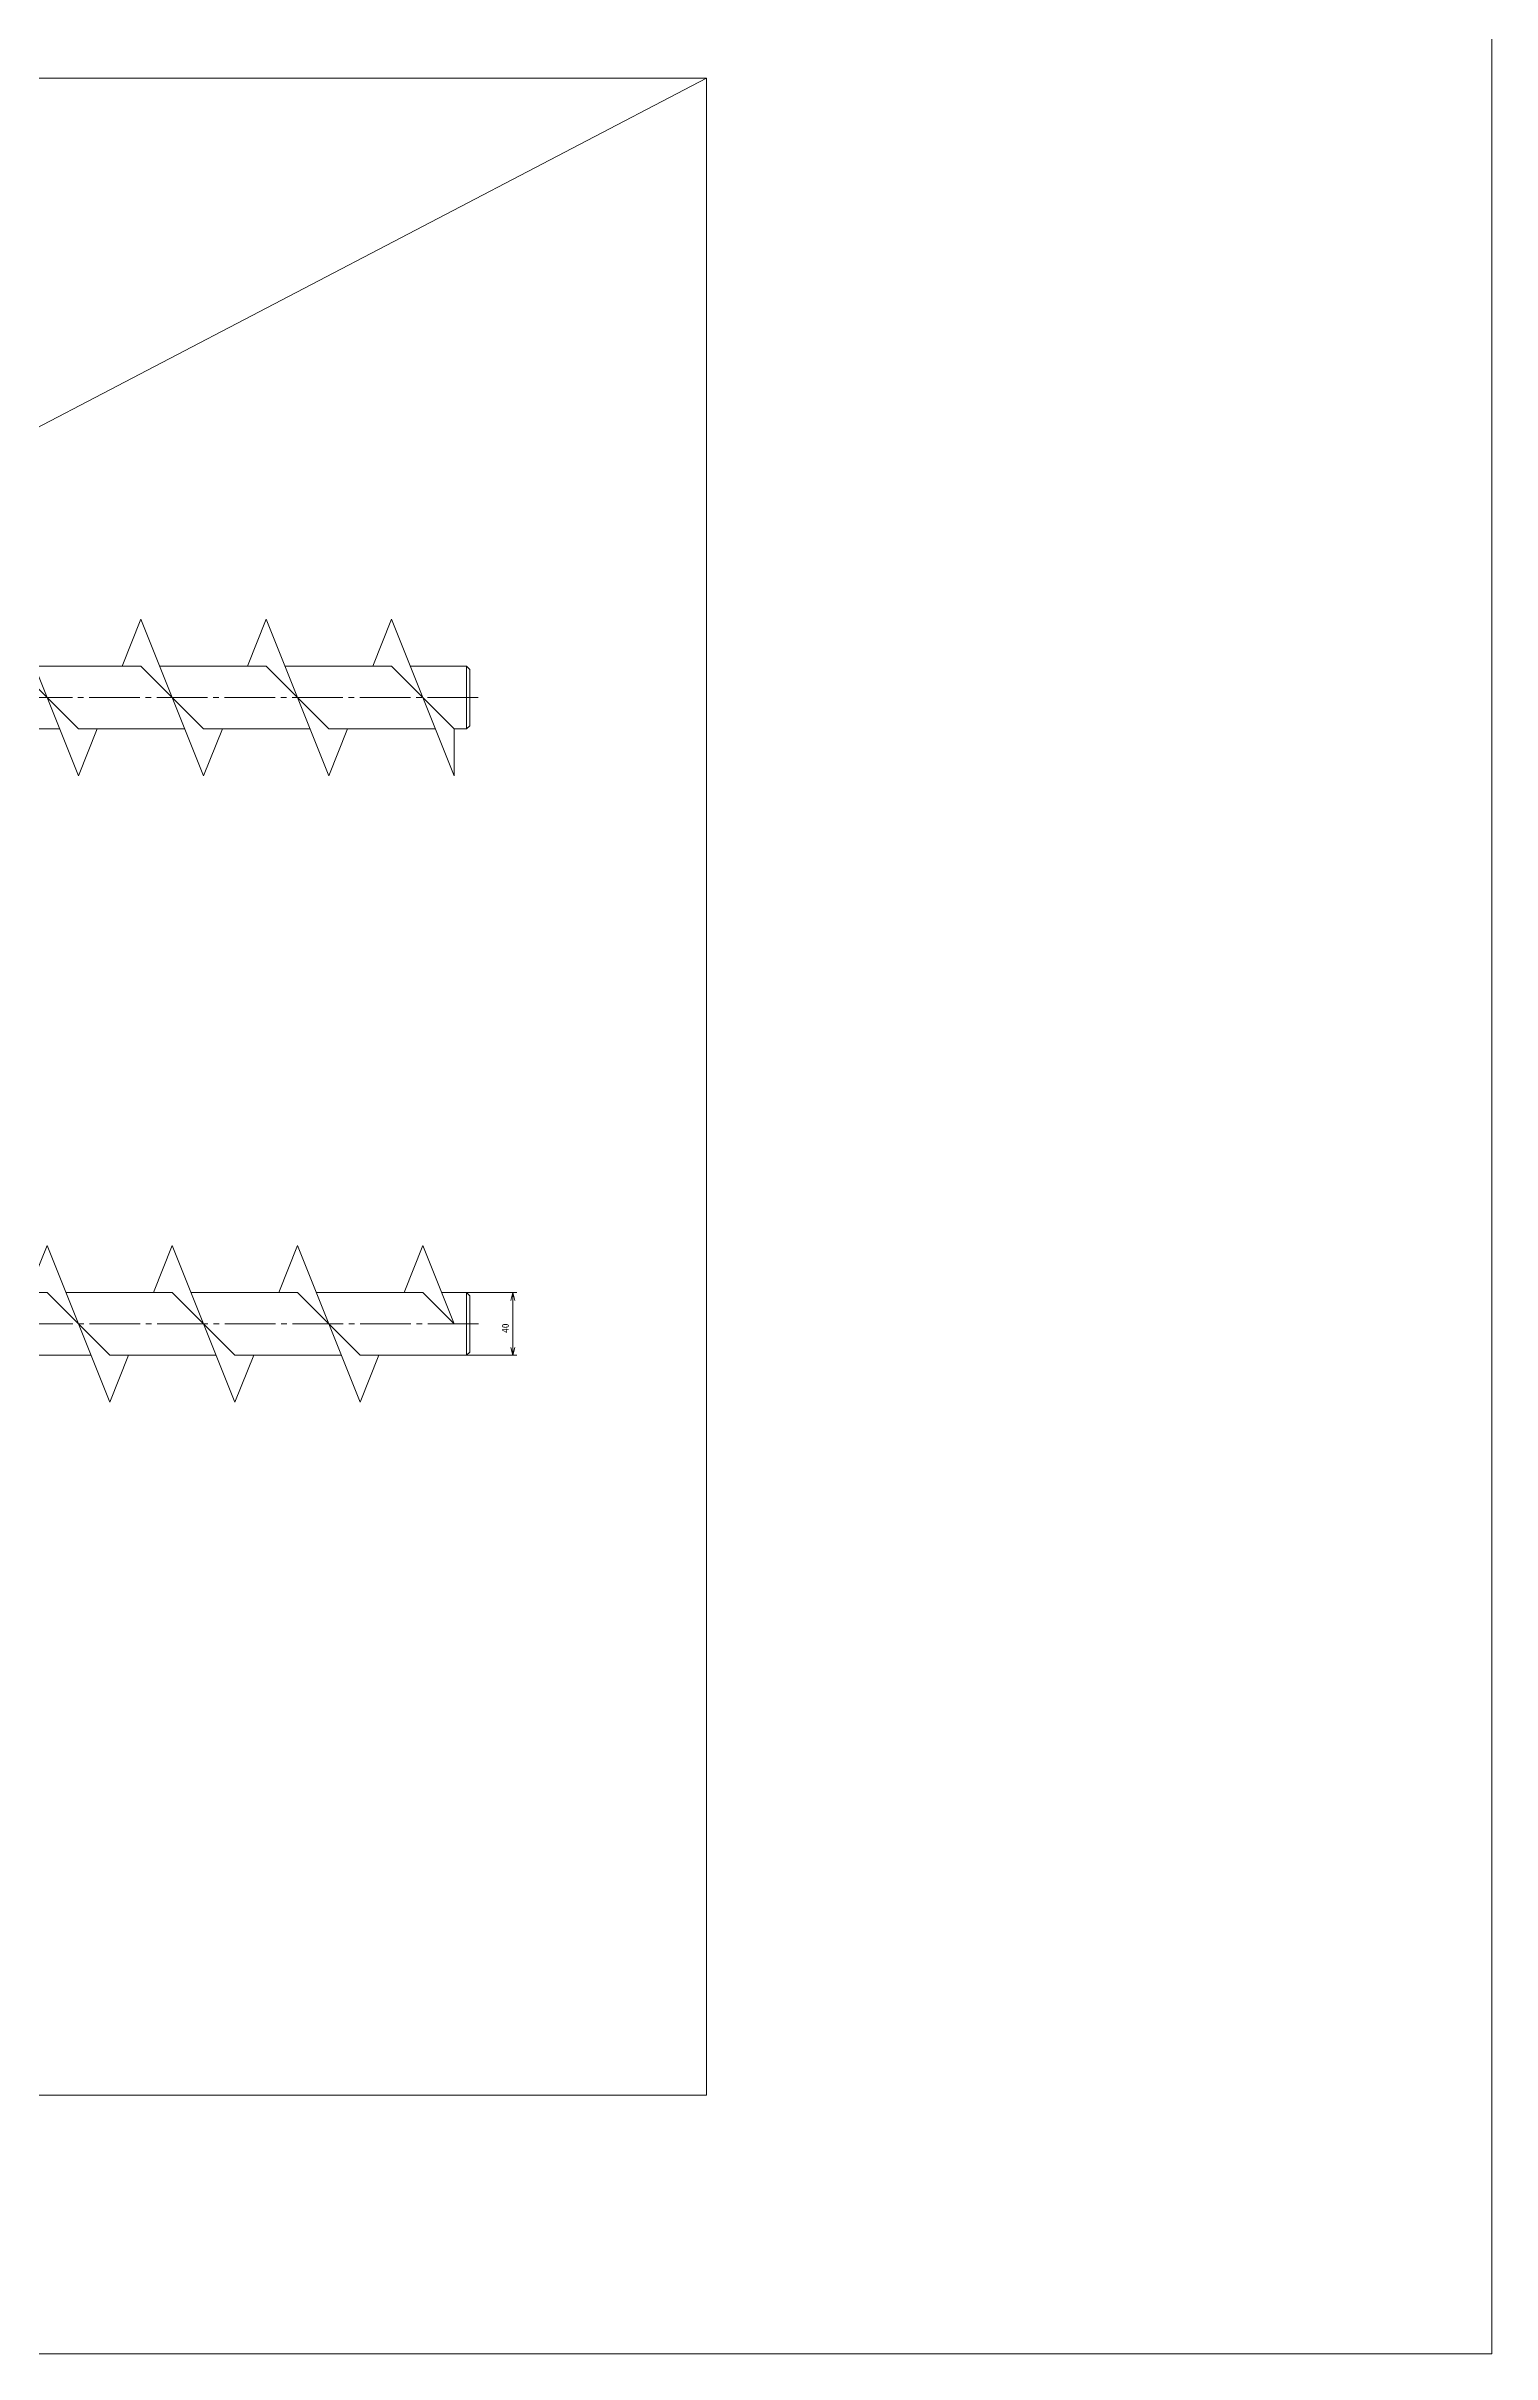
# Model space of a CAD drawing. Units: millimetres at full size. Extents: x -19442 to 19442, y -5866 to 5866.
# Drawn here: x -7302 to -6379, y -4807 to -3333 of the extents above; entities that cross this region are included whole.
import ezdxf
from ezdxf.enums import TextEntityAlignment as Align

# ---------------------------------------------------------------- set-up
doc = ezdxf.new("R2010")
doc.units = ezdxf.units.MM
doc.header["$LTSCALE"] = 3.6
doc.linetypes.add('CHAIN2', pattern=[12, 9, -1, 1, -1])
for name, color, linetype, lineweight in [('0-3_04_HIDDEN', 7, 'Continuous', 9), ('0-4_05_CENTER', 2, 'CHAIN2', 9), ('0-5_08_DIM', 3, 'Continuous', 9), ('0-6_0', 2, 'Continuous', 9)]:
    doc.layers.add(name, color=color, linetype=linetype, lineweight=lineweight)
doc.styles.add('ＭＳ ゴシック', font='')
doc.styles.get('ＭＳ ゴシック').set_extended_font_data('MS Gothic')

# ---------------------------------------------------------------- blocks, each defined once
blk = doc.blocks.new('A$C38C82FDE_1')
at = {"layer": '0-3_04_HIDDEN'}
for p, q in [((1137.001, 20), (1149.001, 50)), ((1149.001, 50), (1189.001, -50)), ((1, 17.5), (-1, 15.5)), ((-1, 15.5), (-1, -15.5)), ((279, 17.5), (1, 17.5)), ((1, 5), (1, 17.5)), ((279, 19), (280, 20)), ((279, -19), (279, 19)), ((280, -20), (280, 20)), ((349, 20), (280, 20)), ((349, 20), (389, -20)), ((429.001, 20), (361, 20)), ((429.001, 20), (469.001, -20)), ((509.001, 20), (441.001, 20)), ((509.001, 20), (549.001, -20)), ((589.001, 20), (521.001, 20)), ((589.001, 20), (629.001, -20)), ((669.001, 20), (601.001, 20)), ((669.001, 20), (709.001, -20)), ((749.001, 20), (681.001, 20)), ((749.001, 20), (789.001, -20)), ((829.001, 20), (761.001, 20)), ((829.001, 20), (869.001, -20)), ((909.001, 20), (841.001, 20)), ((909.001, 20), (949.001, -20)), ((989.001, 20), (921.001, 20)), ((989.001, 20), (1029.001, -20)), ((1069.001, 20), (1001.001, 20)), ((1069.001, 20), (1109.001, -20)), ((1149.001, 20), (1081.001, 20)), ((1149.001, 20), (1189.001, -20)), ((1229.001, 20), (1161.001, 20)), ((1229.001, 20), (1269.001, -20)), ((1309.001, 20), (1241.001, 20)), ((1309.001, 20), (1349.001, -20)), ((1389.001, 20), (1321.001, 20)), ((1389.001, 20), (1429.001, -20)), ((1437, 20), (1401, 20)), ((1439, 18), (1437, 20)), ((1437, -20), (1437, 20)), ((1439, 18), (1439, -18)), ((23, 6), (-1, 6)), ((64, 5), (-1, 5)), ((23, -6), (23, 6)), ((28, 4.75), (30.742, 0)), ((30.742, 0), (28, -4.75)), ((28, -4.75), (-1, -4.75)), ((64, -5), (-1, -5)), ((23, -6), (-1, -6)), ((1, -5), (1, -17.5)), ((-1, -15.5), (1, -17.5)), ((279, -17.5), (1, -17.5)), ((280, -20), (279, -19)), ((377.001, -20), (280, -20)), ((389, -20), (457.001, -20)), ((389.001, -50), (401.001, -20)), ((469.001, -20), (537.001, -20)), ((469.001, -50), (481.001, -20)), ((549.001, -20), (617.001, -20)), ((549.001, -50), (561.001, -20)), ((629.001, -20), (697.001, -20)), ((629.001, -50), (641.001, -20)), ((709.001, -20), (777.001, -20)), ((709.001, -50), (721.001, -20)), ((789.001, -20), (857.001, -20)), ((789.001, -50), (801.001, -20)), ((869.001, -20), (937.001, -20)), ((869.001, -50), (881.001, -20)), ((949.001, -20), (1017.001, -20)), ((949.001, -50), (961.001, -20)), ((1029.001, -20), (1097.001, -20)), ((1029.001, -50), (1041.001, -20)), ((1109.001, -20), (1177.001, -20)), ((1109.001, -50), (1121.001, -20)), ((1189.001, -50), (1201.001, -20)), ((1189.001, -20), (1257.001, -20)), ((1269.001, -50), (1281.001, -20)), ((1269.001, -20), (1337.001, -20)), ((1349.001, -50), (1361.001, -20)), ((1349.001, -20), (1417.001, -20)), ((1429.001, -20), (1437, -20)), ((1429.002, -50), (1429.002, -20)), ((1439, -18), (1437, -20))]:
    blk.add_line(p, q, dxfattribs=at)
for points in [[(337, 20), (349, 50), (389.001, -50)], [(417.001, 20), (429.001, 50), (469.001, -50)], [(497.001, 20), (509.001, 50), (549.001, -50)], [(577.001, 20), (589.001, 50), (629.001, -50)], [(657.001, 20), (669.001, 50), (709.001, -50)], [(737.001, 20), (749.001, 50), (789.001, -50)], [(817.001, 20), (829.001, 50), (869.001, -50)], [(897.001, 20), (909.001, 50), (949.001, -50)], [(977.001, 20), (989.001, 50), (1029.001, -50)], [(1057.001, 20), (1069.001, 50), (1109.001, -50)], [(1217.001, 20), (1229.001, 50), (1269.001, -50)], [(1297.001, 20), (1309.001, 50), (1349.001, -50)], [(1377.001, 20), (1389.001, 50), (1429.002, -50)], [(28, -4.75), (28, 4.75), (-1, 4.75)], [(309, -20), (309, -50), (321, -20)]]:
    blk.add_lwpolyline(points, dxfattribs=at)
for start, end in [(0, 90), (270, 0)]:
    blk.add_arc((64, 0), 5, start, end, dxfattribs=at)
at = {"layer": '0-4_05_CENTER'}
blk.add_line((1444.362, 0), (-6, 0), dxfattribs=at)
blk = doc.blocks.new('A$C5252492D_1')
at = {"layer": '0-3_04_HIDDEN'}
for p, q in [((1, 17.5), (-1, 15.5)), ((-1, 15.5), (-1, -15.5)), ((1.001, -17.5), (1.001, 17.5)), ((279, 17.5), (1.001, 17.5)), ((69.001, 17.5), (69.001, 12.5)), ((279, 19), (280, 20)), ((279, -19), (279, 19)), ((280, -20), (280, 20)), ((369, 20), (280, 20)), ((369, 20), (409, -20)), ((449.001, 20), (381, 20)), ((449.001, 20), (489.001, -20)), ((529.001, 20), (461.001, 20)), ((529.001, 20), (569.001, -20)), ((609.001, 20), (541.001, 20)), ((609.001, 20), (649.001, -20)), ((689.001, 20), (621.001, 20)), ((689.001, 20), (729.001, -20)), ((769.001, 20), (701.001, 20)), ((769.001, 20), (809.001, -20)), ((849.001, 20), (781.001, 20)), ((849.001, 20), (889.001, -20)), ((929.001, 20), (861.001, 20)), ((929.001, 20), (969.001, -20)), ((1009.001, 20), (941.001, 20)), ((1009.001, 20), (1049.001, -20)), ((1089.001, 20), (1021.001, 20)), ((1089.001, 20), (1129.001, -20)), ((1169.001, 20), (1101.001, 20)), ((1169.001, 20), (1209.001, -20)), ((1249.001, 20), (1181.001, 20)), ((1249.001, 20), (1289.001, -20)), ((1329.001, 20), (1261.001, 20)), ((1329.001, 20), (1369.001, -20)), ((1409.001, 20), (1341.001, 20)), ((1409.001, 20), (1429.002, 0)), ((1437, 20), (1421.001, 20)), ((1439, 18), (1437, 20)), ((1437, -20), (1437, 20)), ((1439, 18), (1439, -18)), ((23, 6), (-1, 6)), ((-0.999, 12.5), (69.001, 12.5)), ((23, -6), (23, 6)), ((28, 4.75), (30.742, 0)), ((30.742, 0), (28, -4.75)), ((309, 0), (329, -20)), ((28, -4.75), (-1, -4.75)), ((23, -6), (-1, -6)), ((-1, -15.5), (1, -17.5)), ((279, -17.5), (1, -17.5)), ((280, -20), (279, -19)), ((317, -20), (280, -20)), ((329, -20), (397.001, -20)), ((409, -20), (477.001, -20)), ((409.001, -50), (421.001, -20)), ((489.001, -50), (501.001, -20)), ((489.001, -20), (557.001, -20)), ((569.001, -50), (581.001, -20)), ((569.001, -20), (637.001, -20)), ((649.001, -50), (661.001, -20)), ((649.001, -20), (717.001, -20)), ((729.001, -50), (741.001, -20)), ((729.001, -20), (797.001, -20)), ((809.001, -50), (821.001, -20)), ((809.001, -20), (877.001, -20)), ((889.001, -50), (901.001, -20)), ((889.001, -20), (957.001, -20)), ((969.001, -50), (981.001, -20)), ((969.001, -20), (1037.001, -20)), ((1049.001, -50), (1061.001, -20)), ((1049.001, -20), (1117.001, -20)), ((1129.001, -50), (1141.001, -20)), ((1129.001, -20), (1197.001, -20)), ((1209.001, -50), (1221.001, -20)), ((1209.001, -20), (1277.001, -20)), ((1289.001, -50), (1301.001, -20)), ((1289.001, -20), (1357.001, -20)), ((1369.001, -20), (1437, -20)), ((1369.001, -50), (1381.001, -20)), ((1439, -18), (1437, -20))]:
    blk.add_line(p, q, dxfattribs=at)
for points in [[(357, 20), (369, 50), (409.001, -50)], [(437.001, 20), (449.001, 50), (489.001, -50)], [(517.001, 20), (529.001, 50), (569.001, -50)], [(597.001, 20), (609.001, 50), (649.001, -50)], [(677.001, 20), (689.001, 50), (729.001, -50)], [(757.001, 20), (769.001, 50), (809.001, -50)], [(837.001, 20), (849.001, 50), (889.001, -50)], [(917.001, 20), (929.001, 50), (969.001, -50)], [(997.001, 20), (1009.001, 50), (1049.001, -50)], [(1077.001, 20), (1089.001, 50), (1129.001, -50)], [(1157.001, 20), (1169.001, 50), (1209.001, -50)], [(1237.001, 20), (1249.001, 50), (1289.001, -50)], [(1317.001, 20), (1329.001, 50), (1369.001, -50)], [(1397.001, 20), (1409.001, 50), (1429.001, 0)], [(28, -4.75), (28, 4.75), (-1, 4.75)], [(309, 0), (329, -50), (341, -20)]]:
    blk.add_lwpolyline(points, dxfattribs=at)
at = {"layer": '0-4_05_CENTER'}
blk.add_line((1444.584, 0), (-5.999, 0), dxfattribs=at)
blk = doc.blocks.new('_Open30')
at = {"layer": '0-5_08_DIM', "color": 4}
blk.add_line((0, 0), (-1, 0), dxfattribs=at)
blk.add_lwpolyline([(-1, 0.26795), (0, 0), (-1, -0.26795)], dxfattribs=at)

msp = doc.modelspace()

# ---------------------------------------------------------------- linework, layer by layer
at = {"layer": '0-5_08_DIM'}
for p, q in [((-7042.581, -4129.386), (-7001.87, -4129.386)), ((-7004.37, -4164.386), (-7004.37, -4134.386)), ((-7042.581, -4169.386), (-7001.87, -4169.386))]:
    msp.add_line(p, q, dxfattribs=at)
at = {"layer": '0-6_0', "color": 3}
msp.add_line((-6880.662, -3353.623), (-9347.615, -4642.044), dxfattribs=at)
msp.add_lwpolyline([(-11001.021, -4807.288), (-6379.029, -4807.288), (-6379.029, -1259.397), (-11001.021, -1259.397)], close=True, dxfattribs=at)
at = {"layer": '0-6_0', "color": 134}
msp.add_lwpolyline([(-9347.615, -4642.044), (-6880.662, -4642.044), (-6880.662, -3353.623), (-9347.615, -3353.623)], close=True, dxfattribs=at)

# ---------------------------------------------------------------- block references
at = {"layer": '0-3_04_HIDDEN'}
for name, p in [('A$C38C82FDE_1', (-8470.831, -3749.282)), ('A$C5252492D_1', (-8470.831, -4149.386))]:
    msp.add_blockref(name, p, dxfattribs=at)
at = {"layer": '0-5_08_DIM', "xscale": 5, "yscale": 5}
for p, rotation in [((-7004.37, -4129.386), 90), ((-7004.37, -4169.386), 270)]:
    msp.add_blockref('_Open30', p, dxfattribs=dict(at, rotation=rotation))

# ---------------------------------------------------------------- texts
at = {"layer": '0-5_08_DIM', "style": 'ＭＳ ゴシック'}
msp.add_text('40', height=4.399, rotation=90, dxfattribs=at).set_placement((-7005.62, -4155.1), align=Align.BOTTOM_LEFT)

doc.saveas('drawing.dxf')
